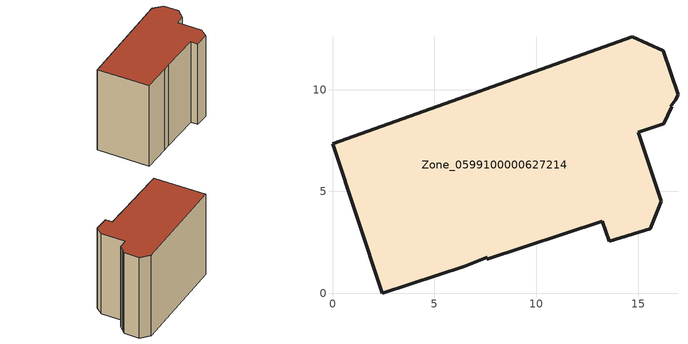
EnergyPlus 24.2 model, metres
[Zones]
Zone_0599100000627214
 floor ground (C_G): 13.58,2.57 13.23,3.54 7.56,1.68 7.6,1.76 6.5,1.33 2.45,0 0,7.35 14.71,12.6 16.24,11.92 16.96,9.75 16.83,9.49 16.59,9.18 16.66,9.15 16.26,8.33 15.02,7.91 16.14,4.51 15.6,3.18 z0
 wall outside (C_F): 15.6,3.18 16.14,4.51 15.02,7.91 16.26,8.33 16.66,9.15 16.59,9.18 16.83,9.49 16.96,9.75 16.24,11.92 14.71,12.6 0,7.35 2.45,0 6.5,1.33 7.6,1.76 7.56,1.68 13.23,3.54 13.58,2.57 15.6,3.18 z0:12.94
 roof outside (C_R): 13.23,3.54 13.58,2.57 15.6,3.18 16.14,4.51 15.02,7.91 16.26,8.33 16.66,9.15 16.59,9.18 16.83,9.49 16.96,9.75 16.24,11.92 14.71,12.6 0,7.35 2.45,0 6.5,1.33 7.6,1.76 7.56,1.68 z12.94
[BUILDING]
Pand.0599100000627214: North Axis=0; Terrain=City; Loads Convergence Tolerance Value=0.04; Temperature Convergence Tolerance Value=0.4; Solar Distribution=FullExterior; Maximum Number of Warmup Days=25; Minimum Number of Warmup Days=1
[Site:Location]
Rotterdam.The.Hague.AP_ZH_NLD Design_Conditions: Latitude=51.96; Longitude=4.45; Time Zone=1; Elevation=-4.5
[SITE:GROUNDTEMPERATURE:BUILDINGSURFACE]
18, 18, 18, 18, 18, 18, 18, 18, 18, 18, 18, 18
[MATERIAL] Thermal Absorptance=0.9; Solar Absorptance=0.7; Visible Absorptance=0.7
Name | Roughness | Thickness | Conductivity | Density | Specific Heat
G.D.1965 | MediumSmooth | 0.15 | 1 | 540 | 1210
F.D.1965 | Rough | 0.3 | 0.857143 | 1920 | 840
R.D.1965 | MediumRough | 0.2 | 0.08 | 1500 | 1000
[CONSTRUCTION]
C_G: G.D.1965
C_F: F.D.1965
C_R: R.D.1965
[ZONE]
Zone_0599100000627214: Type=1; Multiplier=1; Ceiling Height=Autocalculate; Volume=Autocalculate; Floor Area=autocalculate; Part of Total Floor Area=Yes
[ZONEINFILTRATION:DESIGNFLOWRATE]
Infil_Zone_0599100000627214: Zone or ZoneList or Space or SpaceList=Zone_0599100000627214; Schedule=AlwaysOn; Design Flow Rate Calculation Method=Flow/Area; Flow Rate per Floor Area=0.0042; Constant Term Coefficient=1; Temperature Term Coefficient=0; Velocity Term Coefficient=0; Velocity Squared Term Coefficient=0
[HVACTEMPLATE:ZONE:IDEALLOADSAIRSYSTEM]
Zone_0599100000627214: Maximum Heating Supply Air Temperature=50; Minimum Cooling Supply Air Temperature=13; Maximum Heating Supply Air Humidity Ratio=0.0156; Minimum Cooling Supply Air Humidity Ratio=0.0077; Heating Limit=NoLimit; Cooling Limit=NoLimit; Dehumidification Control Type=ConstantSensibleHeatRatio; Cooling Sensible Heat Ratio=0.7; Dehumidification Setpoint=60; Humidification Control Type=None; Humidification Setpoint=30; Outdoor Air Method=None; Outdoor Air Flow Rate per Person=0.00944; Outdoor Air Flow Rate per Zone Floor Area=0; Outdoor Air Flow Rate per Zone=0; Demand Controlled Ventilation Type=None; Outdoor Air Economizer Type=NoEconomizer; Heat Recovery Type=None; Sensible Heat Recovery Effectiveness=0.7; Latent Heat Recovery Effectiveness=0.65
[ZONECONTROL:THERMOSTAT]
ThermostatControl_Zone_0599100000627214: Zone or ZoneList=Zone_0599100000627214; Control Type Schedule=DualSetpointControlType; Control 1=Thermostat_Zone_0599100000627214; Temperature Difference Between Cutout And Setpoint=0
[THERMOSTATSETPOINT:DUALSETPOINT]
Thermostat_Zone_0599100000627214: Heating Setpoint Temperature Schedule=HeatingSetpoint_Zone_0599100000627214; Cooling Setpoint Temperature Schedule=CoolingSetpoint_Zone_0599100000627214
[SCHEDULE:COMPACT]
HeatingSetpoint_Zone_0599100000627214: Through: 12/31, For: AllDays, Until: 24:00, 21
CoolingSetpoint_Zone_0599100000627214: Through: 12/31, For: AllDays, Until: 24:00, 24
DualSetpointControlType: Through: 12/31, For: AllDays, Until: 24:00, 4
AlwaysOn: Through: 12/31, For: AllDays, Until: 24:00, 1
